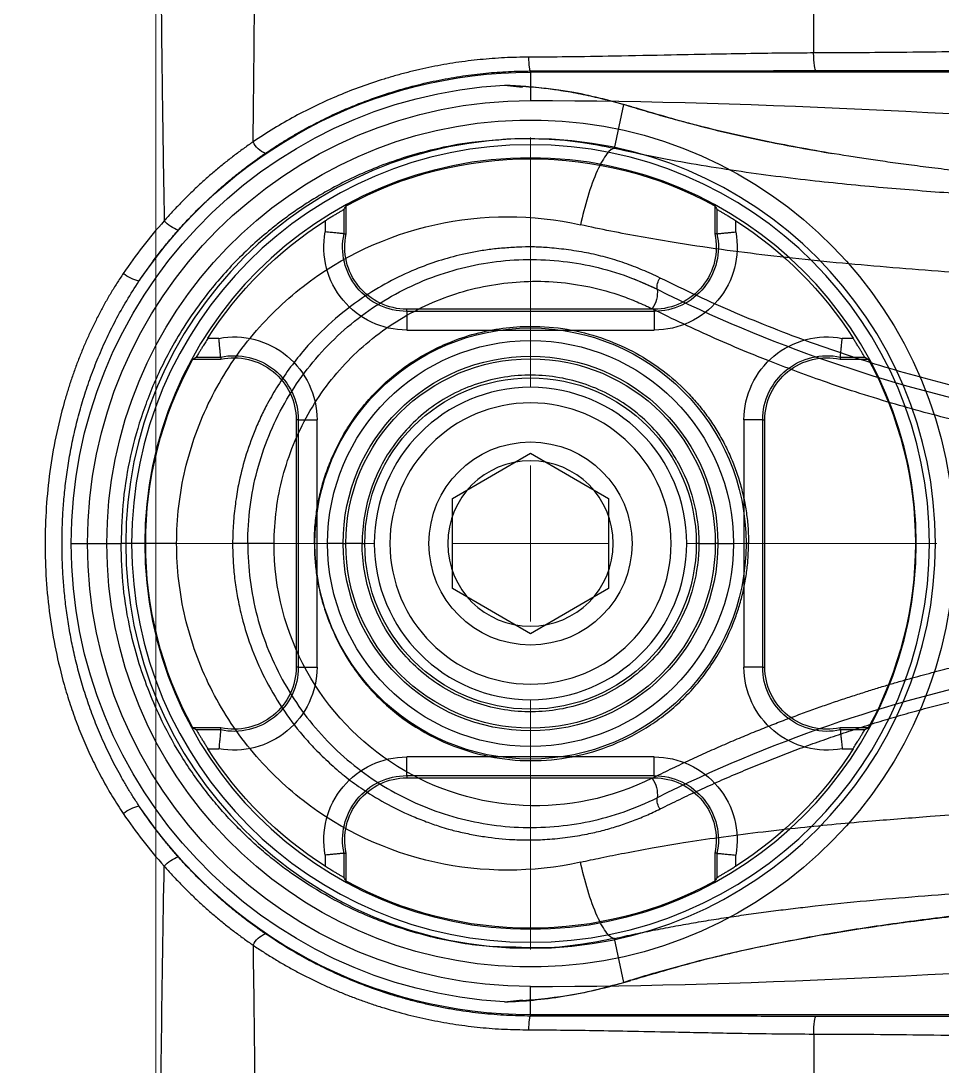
# Model space of a CAD drawing. Header units: millimetres. Extents: x 174875 to 182855, y -330615 to -324972.
# Drawn here: x 179382.53 to 179412.01, y -326669.73 to -326636.28 of the extents above; entities that cross this region are included whole.
import ezdxf

# ---------------------------------------------------------------- set-up
doc = ezdxf.new("R2010")
doc.units = ezdxf.units.MM
doc.header["$LTSCALE"] = 20
doc.linetypes.add('CENTER', pattern=[2, 1.25, -0.25, 0.25, -0.25])
doc.linetypes.add('SLD-实线', pattern=[0])
doc.layers.get('0').update_dxf_attribs({"lineweight": 15})
for name, color, linetype, lineweight in [('Dim', 4, 'Continuous', 9), ('中心线', 1, 'CENTER', 9), ('粗实线', 7, 'SLD-实线', 25)]:
    doc.layers.add(name, color=color, linetype=linetype, lineweight=lineweight)

# ---------------------------------------------------------------- blocks, each defined once
blk = doc.blocks.new('20240306.112617')
at = {"layer": '粗实线'}
for p, q in [((13.872, 29.353), (14.445, 29.288)), ((17.687, 28.728), (17.388, 27.321)), ((17.796, 28.686), (17.896, 28.647)), ((0, 14.677), (1.594, 14.677)), ((7.781, 14.677), (7.8, 14.677)), ((8.704, 14.677), (8.204, 14.677)), ((8.704, 14.677), (8.787, 14.677)), ((9.312, 14.677), (8.787, 14.677)), ((9.312, 14.677), (9.396, 14.677)), ((20.088, 14.677), (20.004, 14.677)), ((20.088, 14.677), (20.613, 14.677)), ((20.696, 14.677), (20.613, 14.677)), ((20.696, 14.677), (21.196, 14.677)), ((21.678, 14.677), (21.6, 14.677)), ((18.744, 6.532), (18.02, 6.211)), ((17.388, 2.033), (17.687, 0.625)), ((13.872, 0), (14.445, 0.066))]:
    blk.add_line(p, q, dxfattribs=at)
blk.add_circle((14.7, 14.677), 2.65, dxfattribs=at)
for centre, radius, start, end in [((14.7, 14.677), 14.7, 93.229, 180), ((19.269, 22.874), 0.518, 144.5133, 186.3355), ((14.855, 14.711), 8.361, 63.4475, 180.2338), ((17.864, 22.711), 0.896, 324.4388, 6.7509), ((14.7, 14.677), 6.9, 0, 180), ((14.7, 14.677), 6.496, 0, 180), ((14.7, 14.677), 5.996, 0, 180), ((14.7, 14.677), 5.913, 0, 180), ((14.7, 14.677), 5.304, 0, 180), ((14.7, 14.677), 3.25, 0, 180), ((14.7, 14.677), 5.388, 0, 29.6084), ((14.7, 14.677), 14.7, 180, 266.771), ((14.7, 14.677), 6.9, 180, 0), ((14.7, 14.677), 6.496, 180, 0), ((14.7, 14.677), 5.996, 180, 0), ((14.7, 14.677), 5.913, 180, 0), ((14.7, 14.677), 5.304, 180, 0), ((14.7, 14.677), 3.25, 180, 0), ((14.7, 14.677), 5.388, 330.3916, 0), ((17.863, 6.642), 0.897, 353.2519, 35.5611), ((19.269, 6.48), 0.518, 173.6589, 215.4868)]:
    blk.add_arc(centre, radius, start, end, dxfattribs=at)
for points, knots in [([(13.872, 29.353), (14.486, 29.331), (15.109, 29.272), (16.38, 29.069), (17.027, 28.924), (17.687, 28.728)], [0, 0, 0, 0, 0.5, 0.5, 1, 1, 1, 1]), ([(17.905, 28.673), (17.29, 28.844), (16.111, 29.171), (14.986, 29.269), (14.448, 29.316)], [0, 0, 0, 0, 0.5216441, 1, 1, 1, 1]), ([(33.917, 26.043), (33.728, 26.06), (33.353, 26.093), (32.652, 26.157), (31.548, 26.261), (30.174, 26.4), (28.769, 26.554), (27.295, 26.73), (25.774, 26.934), (23.662, 27.266), (21.649, 27.66), (19.907, 28.084), (18.875, 28.368), (18.216, 28.562), (17.869, 28.671), (17.687, 28.728)], [0, 0, 0, 0, 0.026565, 0.052676, 0.099435, 0.185141, 0.256989, 0.317031, 0.423868, 0.519001, 0.709407, 0.838839, 0.913245, 0.9546, 1, 1, 1, 1]), ([(33.989, 26.02), (33.172, 26.093), (31.472, 26.245), (29.073, 26.499), (26.796, 26.776), (24.495, 27.116), (22.211, 27.541), (19.97, 28.058), (18.617, 28.461), (17.953, 28.659)], [0, 0, 0, 0, 0.117953, 0.245342, 0.37259, 0.499578, 0.668606, 0.837392, 1, 1, 1, 1]), ([(14.23, 27.603), (13.951, 27.6), (13.068, 27.589), (11.596, 27.324), (9.931, 26.818), (8.488, 26.153), (7.336, 25.457), (6.512, 24.845), (5.916, 24.338), (5.466, 23.916), (5.044, 23.481), (4.649, 23.035), (4.106, 22.362), (3.474, 21.441), (2.88, 20.342), (2.448, 19.333), (2.133, 18.417), (1.852, 17.336), (1.638, 16.088), (1.609, 15.145), (1.594, 14.677)], [0, 0, 0, 0, 0.042154, 0.133147, 0.224968, 0.304695, 0.372277, 0.427673, 0.459092, 0.489951, 0.520252, 0.549993, 0.579176, 0.649662, 0.716674, 0.765019, 0.812903, 0.860337, 0.930645, 1, 1, 1, 1]), ([(17.388, 27.321), (17.025, 27.391), (16.225, 27.546), (15.165, 27.647), (14.475, 27.615), (14.23, 27.603)], [0, 0, 0, 0, 0.347556, 0.768671, 1, 1, 1, 1]), ([(17.388, 27.321), (17.321, 27.32), (17.237, 27.266), (17.047, 27.027), (16.94, 26.841), (16.728, 26.364), (16.623, 26.076), (16.44, 25.476), (16.362, 25.166), (16.301, 24.879)], [0, 0, 0, 0, 0.25, 0.25, 0.5, 0.5, 0.75, 0.75, 1, 1, 1, 1]), ([(17.388, 27.321), (17.607, 27.272), (18.043, 27.176), (18.697, 27.043), (19.349, 26.92), (19.997, 26.806), (20.641, 26.7), (21.282, 26.602), (21.919, 26.512), (22.552, 26.428), (23.181, 26.351), (24.147, 26.24), (25.454, 26.108), (27.127, 25.966), (28.793, 25.844), (31.011, 25.694), (33.806, 25.529), (38.322, 25.306), (42.877, 25.139), (47.416, 25.01), (51.963, 24.896), (57.589, 24.786), (64.406, 24.685), (73.48, 24.571), (82.574, 24.457), (90.393, 24.371), (94.884, 24.326), (99.318, 24.285), (104.976, 24.239), (110.592, 24.181), (115.144, 24.114), (118.517, 24.05), (121.868, 23.972), (124.093, 23.904), (125.202, 23.87)], [0, 0, 0, 0, 0.006329, 0.012604, 0.018825, 0.024994, 0.03111, 0.037176, 0.043191, 0.049155, 0.055069, 0.060933, 0.076358, 0.091749, 0.107687, 0.122798, 0.153361, 0.184996, 0.24726, 0.278436, 0.30964, 0.372109, 0.432969, 0.497306, 0.622711, 0.685462, 0.715487, 0.748242, 0.809548, 0.874, 0.905777, 0.937369, 0.968776, 1, 1, 1, 1]), ([(16.301, 24.879), (14.766, 25.219), (13.164, 25.218), (10.112, 24.542), (8.663, 23.866), (6.804, 22.425), (6.237, 21.875), (5.237, 20.657), (4.805, 19.99), (4.102, 18.57), (3.831, 17.818), (3.467, 16.27), (3.375, 15.473), (3.375, 14.677)], [0, 0, 0, 0, 0.25, 0.25, 0.5, 0.5, 0.625, 0.625, 0.75, 0.75, 0.875, 0.875, 1, 1, 1, 1]), ([(16.301, 24.879), (16.516, 24.832), (16.985, 24.729), (17.75, 24.576), (18.634, 24.412), (19.639, 24.244), (20.764, 24.076), (22.011, 23.914), (23.645, 23.731), (25.485, 23.563), (27.706, 23.393), (29.683, 23.252), (31.969, 23.09), (34.587, 22.911), (38.096, 22.681), (41.294, 22.495), (44.136, 22.353), (46.583, 22.247), (49.638, 22.154), (53.298, 22.074), (57.275, 22.002), (62.627, 21.917), (70.395, 21.817), (80.031, 21.697), (89.911, 21.583), (98.462, 21.503), (105.942, 21.443), (112.366, 21.375), (117.739, 21.286), (122.068, 21.188), (124.605, 21.11), (125.7, 21.076)], [0, 0, 0, 0, 0.006113, 0.013319, 0.021617, 0.031004, 0.041477, 0.053034, 0.06567, 0.086761, 0.103794, 0.126693, 0.140952, 0.166286, 0.198118, 0.236418, 0.253027, 0.275115, 0.302671, 0.335682, 0.374131, 0.410368, 0.480786, 0.58522, 0.673506, 0.752043, 0.820865, 0.880047, 0.929627, 0.969609, 1, 1, 1, 1]), ([(5.165, 14.677), (5.166, 14.77), (5.168, 14.958), (5.181, 15.238), (5.201, 15.517), (5.23, 15.795), (5.267, 16.071), (5.312, 16.347), (5.365, 16.622), (5.486, 17.163), (5.727, 17.962), (6.17, 18.981), (6.728, 19.944), (7.291, 20.697), (7.816, 21.275), (8.259, 21.702), (8.739, 22.126), (9.33, 22.552), (10.042, 22.998), (10.751, 23.344), (11.345, 23.578), (11.742, 23.719), (12.048, 23.813), (12.366, 23.895), (12.749, 23.98), (13.367, 24.092), (14.004, 24.154), (14.675, 24.175), (15.258, 24.15), (15.878, 24.091), (16.467, 23.992), (16.995, 23.87), (17.473, 23.733), (17.94, 23.572), (18.4, 23.388), (18.698, 23.246), (18.847, 23.175)], [0, 0, 0, 0, 0.014335, 0.028624, 0.042882, 0.057121, 0.071355, 0.085597, 0.09986, 0.114158, 0.170638, 0.227497, 0.284725, 0.342309, 0.372861, 0.406185, 0.438175, 0.472825, 0.520118, 0.569763, 0.596744, 0.620575, 0.63597, 0.647197, 0.672312, 0.697825, 0.746004, 0.773029, 0.803375, 0.837778, 0.870895, 0.896929, 0.922788, 0.948541, 0.974256, 1, 1, 1, 1]), ([(5.65, 14.677), (5.65, 15.459), (5.751, 16.241), (6.148, 17.751), (6.443, 18.479), (7.205, 19.83), (7.671, 20.454), (8.741, 21.56), (9.344, 22.043), (10.648, 22.839), (11.348, 23.154), (12.804, 23.597), (13.559, 23.727), (15.079, 23.793), (15.844, 23.73), (17.338, 23.413), (18.067, 23.159), (18.754, 22.816)], [0, 0, 0, 0, 0.125, 0.125, 0.25, 0.25, 0.375, 0.375, 0.5, 0.5, 0.625, 0.625, 0.75, 0.75, 0.875, 0.875, 1, 1, 1, 1]), ([(18.847, 23.175), (19.057, 23.071), (19.476, 22.865), (20.11, 22.568), (20.747, 22.281), (21.388, 22.004), (22.032, 21.736), (22.68, 21.479), (23.331, 21.232), (23.986, 20.995), (24.644, 20.768), (25.306, 20.551), (25.971, 20.345), (26.64, 20.148), (27.312, 19.961), (27.988, 19.785), (28.668, 19.618), (29.35, 19.462), (30.243, 19.272), (31.348, 19.061), (32.665, 18.85), (33.986, 18.677), (35.309, 18.543), (36.635, 18.448), (37.964, 18.391), (39.295, 18.374), (40.629, 18.392), (41.518, 18.438), (41.963, 18.46)], [0, 0, 0, 0, 0.029665, 0.059267, 0.08881, 0.118303, 0.147749, 0.177157, 0.206533, 0.235882, 0.265212, 0.294528, 0.323838, 0.353147, 0.382463, 0.411792, 0.441141, 0.470516, 0.499924, 0.555942, 0.611732, 0.667342, 0.722821, 0.77822, 0.833588, 0.888975, 0.944429, 1, 1, 1, 1]), ([(42.002, 18.062), (39.988, 17.943), (37.969, 17.957), (33.958, 18.247), (31.966, 18.524), (26.089, 19.734), (22.3, 21.049), (18.754, 22.816)], [0, 0, 0, 0, 0.25, 0.25, 0.5, 0.5, 1, 1, 1, 1]), ([(18.593, 22.19), (18.786, 22.094), (19.167, 21.905), (19.737, 21.635), (20.295, 21.379), (20.843, 21.136), (21.379, 20.907), (21.904, 20.69), (22.416, 20.486), (22.916, 20.293), (23.404, 20.111), (23.878, 19.94), (24.34, 19.779), (24.788, 19.628), (25.223, 19.487), (25.644, 19.354), (26.051, 19.23), (26.444, 19.114), (26.822, 19.006), (27.187, 18.906), (27.536, 18.812), (27.871, 18.725), (28.192, 18.644), (28.497, 18.57), (28.787, 18.501), (29.062, 18.438), (29.322, 18.379), (29.567, 18.326), (29.796, 18.277), (30.01, 18.233), (30.812, 18.07), (31.865, 17.883), (33.308, 17.673), (34.41, 17.538), (35.4, 17.445), (36.127, 17.392), (36.828, 17.362), (37.816, 17.336), (39.074, 17.336), (40.555, 17.337), (41.542, 17.356), (42.069, 17.367)], [0, 0, 0, 0, 0.026905, 0.053149, 0.078729, 0.103647, 0.127901, 0.151491, 0.174417, 0.196678, 0.218276, 0.23921, 0.259481, 0.279089, 0.298033, 0.316315, 0.333934, 0.350891, 0.367184, 0.382815, 0.397783, 0.412089, 0.425732, 0.438713, 0.451031, 0.462687, 0.473681, 0.484012, 0.493682, 0.502689, 0.511035, 0.59499, 0.634771, 0.691019, 0.731852, 0.757269, 0.78076, 0.818131, 0.878855, 0.935323, 1, 1, 1, 1]), ([(7.781, 14.677), (7.781, 14.761), (7.783, 14.928), (7.797, 15.178), (7.82, 15.427), (7.852, 15.675), (7.893, 15.922), (7.943, 16.167), (8.002, 16.411), (8.071, 16.654), (8.148, 16.895), (8.235, 17.135), (8.469, 17.719), (8.943, 18.605), (9.815, 19.653), (10.87, 20.509), (12.071, 21.137), (13.365, 21.536), (14.706, 21.671), (16.048, 21.546), (17.349, 21.156), (18.562, 20.529), (19.63, 19.667), (20.514, 18.611), (21.026, 17.659), (21.302, 16.939), (21.439, 16.497), (21.546, 16.049), (21.622, 15.596), (21.67, 15.138), (21.675, 14.831), (21.678, 14.677)], [0, 0, 0, 0, 0.011371, 0.0227, 0.034003, 0.045298, 0.0566, 0.067926, 0.079292, 0.090715, 0.10221, 0.113794, 0.125481, 0.18799, 0.250134, 0.311985, 0.37492, 0.437749, 0.499876, 0.562036, 0.624549, 0.687507, 0.749675, 0.812076, 0.874719, 0.895896, 0.916827, 0.937605, 0.958328, 0.979094, 1, 1, 1, 1]), ([(19.384, 17.339), (19.093, 17.851), (18.717, 18.315), (17.836, 19.097), (17.331, 19.416), (16.244, 19.872), (15.663, 20.011), (14.488, 20.093), (13.893, 20.036), (12.754, 19.735), (12.209, 19.49), (11.227, 18.838), (10.791, 18.431), (10.071, 17.497), (9.789, 16.971), (9.409, 15.855), (9.312, 15.266), (9.312, 14.677)], [0, 0, 0, 0, 0.125, 0.125, 0.25, 0.25, 0.375, 0.375, 0.5, 0.5, 0.625, 0.625, 0.75, 0.75, 0.875, 0.875, 1, 1, 1, 1]), ([(3.375, 14.677), (3.157, 14.677), (2.935, 14.677), (2.516, 14.677), (2.319, 14.677), (1.985, 14.677), (1.849, 14.677), (1.66, 14.677), (1.607, 14.677), (1.594, 14.677)], [0, 0, 0, 0, 0.25, 0.25, 0.5, 0.5, 0.75, 0.75, 1, 1, 1, 1]), ([(13.69, 1.76), (13.4, 1.782), (12.701, 1.835), (11.414, 2.082), (9.932, 2.536), (8.725, 3.091), (7.947, 3.531), (7.498, 3.809), (7.092, 4.084), (6.728, 4.351), (6.096, 4.846), (5.248, 5.621), (4.377, 6.627), (3.727, 7.538), (3.247, 8.326), (2.746, 9.295), (2.268, 10.468), (1.879, 11.858), (1.638, 13.265), (1.609, 14.208), (1.594, 14.677)], [0, 0, 0, 0, 0.045132, 0.108853, 0.203259, 0.28523, 0.314536, 0.341839, 0.367136, 0.390426, 0.411706, 0.491347, 0.567403, 0.616132, 0.663273, 0.708828, 0.783158, 0.85644, 0.928708, 1, 1, 1, 1]), ([(3.375, 14.677), (3.375, 13.88), (3.467, 13.083), (3.831, 11.535), (4.102, 10.783), (4.805, 9.364), (5.237, 8.697), (6.237, 7.479), (6.804, 6.928), (8.663, 5.488), (10.112, 4.812), (13.164, 4.135), (14.766, 4.134), (16.301, 4.475)], [0, 0, 0, 0, 0.125, 0.125, 0.25, 0.25, 0.375, 0.375, 0.5, 0.5, 0.75, 0.75, 1, 1, 1, 1]), ([(18.847, 6.179), (18.754, 6.134), (18.569, 6.044), (18.286, 5.92), (17.998, 5.805), (17.604, 5.661), (17.104, 5.507), (16.48, 5.361), (15.856, 5.267), (15.28, 5.205), (14.769, 5.178), (14.3, 5.19), (13.836, 5.218), (13.377, 5.265), (12.938, 5.335), (12.14, 5.499), (10.888, 5.898), (9.488, 6.653), (8.327, 7.557), (7.406, 8.492), (6.742, 9.391), (6.31, 10.136), (6.066, 10.619), (5.815, 11.196), (5.557, 11.92), (5.361, 12.705), (5.246, 13.408), (5.182, 14.035), (5.171, 14.461), (5.165, 14.677)], [0, 0, 0, 0, 0.016045, 0.032122, 0.048246, 0.064435, 0.097695, 0.130029, 0.164725, 0.196755, 0.221097, 0.245037, 0.270562, 0.294344, 0.317747, 0.340521, 0.422791, 0.523779, 0.588658, 0.652607, 0.727726, 0.761193, 0.785665, 0.811139, 0.857896, 0.903669, 0.934914, 0.96698, 1, 1, 1, 1]), ([(5.65, 14.677), (5.617, 14.677), (5.547, 14.677), (5.361, 14.677), (5.252, 14.677), (5.165, 14.677)], [0, 0, 0, 0, 0.5, 0.5, 1, 1, 1, 1]), ([(5.65, 14.677), (5.65, 13.891), (5.752, 13.105), (6.152, 11.591), (6.449, 10.862), (7.215, 9.51), (7.682, 8.887), (8.753, 7.783), (9.356, 7.302), (10.658, 6.509), (11.357, 6.196), (12.81, 5.755), (13.563, 5.626), (15.081, 5.561), (15.845, 5.624), (17.337, 5.94), (18.067, 6.194), (18.754, 6.537)], [0, 0, 0, 0, 0.125, 0.125, 0.25, 0.25, 0.375, 0.375, 0.5, 0.5, 0.625, 0.625, 0.75, 0.75, 0.875, 0.875, 1, 1, 1, 1]), ([(6.495, 14.677), (6.419, 14.677), (6.335, 14.677), (6.161, 14.677), (6.072, 14.677), (5.91, 14.677), (5.838, 14.677), (5.722, 14.677), (5.678, 14.677), (5.65, 14.677)], [0, 0, 0, 0, 0.25, 0.25, 0.5, 0.5, 0.75, 0.75, 1, 1, 1, 1]), ([(6.495, 14.677), (6.495, 13.953), (6.589, 13.23), (6.957, 11.835), (7.23, 11.163), (7.935, 9.915), (8.366, 9.34), (9.354, 8.319), (9.911, 7.874), (11.114, 7.139), (11.761, 6.849), (13.104, 6.44), (13.8, 6.321), (15.203, 6.26), (15.909, 6.318), (16.942, 6.538), (17.283, 6.634), (17.783, 6.809), (18.03, 6.904), (18.314, 7.03), (18.454, 7.096), (18.523, 7.129), (18.558, 7.147), (18.575, 7.155), (18.584, 7.159), (18.588, 7.162), (18.591, 7.163), (18.592, 7.163), (18.592, 7.164), (18.592, 7.164), (18.593, 7.164), (18.593, 7.164), (18.591, 7.163), (18.593, 7.164)], [0, 0, 0, 0, 0.125, 0.125, 0.25, 0.25, 0.375, 0.375, 0.5, 0.5, 0.625, 0.625, 0.75, 0.75, 0.875, 0.875, 0.9375, 0.9375, 0.96875, 0.984375, 0.992188, 0.996094, 0.998047, 0.999023, 0.999512, 0.999756, 0.999878, 0.999939, 0.999969, 0.999985, 0.999992, 0.999992, 1, 1, 1, 1]), ([(7.781, 14.677), (7.782, 14.587), (7.784, 14.407), (7.8, 14.136), (7.826, 13.864), (7.864, 13.59), (7.913, 13.316), (7.973, 13.043), (8.045, 12.769), (8.129, 12.497), (8.225, 12.226), (8.332, 11.957), (8.452, 11.691), (8.584, 11.428), (8.728, 11.168), (8.884, 10.914), (9.053, 10.664), (9.233, 10.42), (9.426, 10.182), (9.63, 9.952), (10.063, 9.504), (10.843, 8.861), (11.904, 8.289), (12.928, 7.943), (13.81, 7.767), (14.797, 7.7), (15.863, 7.786), (16.962, 8.063), (17.961, 8.492), (18.844, 9.044), (19.492, 9.596), (19.954, 10.084), (20.277, 10.48), (20.568, 10.896), (20.828, 11.331), (21.054, 11.782), (21.246, 12.246), (21.404, 12.721), (21.527, 13.204), (21.614, 13.693), (21.668, 14.184), (21.675, 14.513), (21.678, 14.677)], [0, 0, 0, 0, 0.012148, 0.024401, 0.03676, 0.049227, 0.061803, 0.07449, 0.08729, 0.100204, 0.113234, 0.126381, 0.139646, 0.153031, 0.166537, 0.180166, 0.193919, 0.207797, 0.221802, 0.235934, 0.250195, 0.307737, 0.37491, 0.416511, 0.458174, 0.4999, 0.554408, 0.60663, 0.656575, 0.704253, 0.749679, 0.773044, 0.796275, 0.819378, 0.842355, 0.86521, 0.887946, 0.910569, 0.933082, 0.955489, 0.977793, 1, 1, 1, 1]), ([(19.384, 12.015), (19.093, 11.502), (18.717, 11.038), (17.836, 10.256), (17.331, 9.938), (16.244, 9.481), (15.663, 9.343), (14.488, 9.261), (13.893, 9.317), (12.754, 9.618), (12.209, 9.863), (11.227, 10.515), (10.791, 10.922), (10.071, 11.856), (9.789, 12.383), (9.409, 13.498), (9.312, 14.087), (9.312, 14.677)], [0, 0, 0, 0, 0.125, 0.125, 0.25, 0.25, 0.375, 0.375, 0.5, 0.5, 0.625, 0.625, 0.75, 0.75, 0.875, 0.875, 1, 1, 1, 1]), ([(42.069, 11.987), (41.852, 11.999), (41.42, 12.023), (40.775, 12.047), (40.136, 12.063), (39.502, 12.069), (38.875, 12.068), (38.253, 12.057), (37.637, 12.039), (37.028, 12.013), (36.425, 11.979), (35.829, 11.937), (35.239, 11.889), (34.655, 11.833), (34.079, 11.771), (32.683, 11.603), (30.769, 11.295), (28.709, 10.844), (27.301, 10.483), (26.214, 10.174), (25.138, 9.843), (24.107, 9.498), (23.176, 9.159), (22.359, 8.847), (21.507, 8.502), (20.601, 8.114), (19.589, 7.654), (18.925, 7.327), (18.593, 7.164)], [0, 0, 0, 0, 0.026638, 0.053042, 0.079213, 0.105149, 0.130851, 0.156317, 0.181549, 0.206546, 0.231308, 0.255837, 0.280131, 0.304192, 0.32802, 0.351615, 0.477524, 0.567225, 0.612498, 0.657729, 0.707495, 0.7523, 0.792957, 0.83086, 0.861267, 0.907518, 0.953764, 1, 1, 1, 1]), ([(18.754, 6.537), (22.3, 8.304), (26.089, 9.619), (31.966, 10.829), (33.958, 11.106), (37.969, 11.396), (39.988, 11.41), (42.002, 11.291)], [0, 0, 0, 0, 0.5, 0.5, 0.75, 0.75, 1, 1, 1, 1]), ([(41.963, 10.893), (41.741, 10.906), (41.296, 10.93), (40.628, 10.954), (39.961, 10.97), (39.295, 10.975), (38.629, 10.971), (37.964, 10.958), (37.3, 10.934), (36.636, 10.901), (35.973, 10.858), (35.31, 10.806), (34.649, 10.744), (33.988, 10.672), (33.327, 10.59), (32.667, 10.499), (32.008, 10.398), (31.35, 10.287), (30.693, 10.167), (29.822, 9.995), (28.743, 9.757), (27.461, 9.437), (26.193, 9.08), (24.937, 8.687), (23.693, 8.258), (22.461, 7.794), (21.243, 7.293), (20.035, 6.758), (19.244, 6.372), (18.847, 6.179)], [0, 0, 0, 0, 0.027802, 0.055568, 0.083306, 0.111021, 0.13872, 0.166407, 0.194091, 0.221776, 0.249469, 0.277176, 0.304904, 0.332658, 0.360445, 0.388271, 0.416143, 0.444066, 0.472046, 0.500089, 0.555605, 0.611024, 0.666393, 0.721755, 0.777155, 0.832636, 0.888243, 0.944017, 1, 1, 1, 1]), ([(125.7, 8.277), (125.001, 8.255), (123.588, 8.211), (121.443, 8.155), (119.25, 8.105), (117.01, 8.06), (114.722, 8.022), (112.386, 7.988), (110.002, 7.959), (107.57, 7.933), (105.09, 7.91), (102.562, 7.888), (99.984, 7.866), (97.358, 7.843), (94.681, 7.818), (91.954, 7.79), (88.583, 7.753), (83.709, 7.698), (76.98, 7.618), (69.365, 7.524), (62.775, 7.439), (57.651, 7.358), (53.736, 7.287), (50.1, 7.21), (46.788, 7.115), (43.805, 6.986), (40.537, 6.817), (36.901, 6.598), (32.814, 6.321), (29.563, 6.093), (27.128, 5.917), (25.494, 5.783), (23.884, 5.632), (22.328, 5.464), (20.775, 5.267), (19.426, 5.068), (18.245, 4.866), (17.268, 4.682), (16.623, 4.544), (16.301, 4.475)], [0, 0, 0, 0, 0.019393, 0.039217, 0.059471, 0.080157, 0.101272, 0.122819, 0.144795, 0.167201, 0.190039, 0.213312, 0.237024, 0.261178, 0.285773, 0.310809, 0.336285, 0.378511, 0.444721, 0.520603, 0.586302, 0.62382, 0.659536, 0.692333, 0.722199, 0.749129, 0.773113, 0.81074, 0.847845, 0.88438, 0.899623, 0.914647, 0.929331, 0.944019, 0.957733, 0.972468, 0.98169, 0.990868, 1, 1, 1, 1]), ([(125.202, 5.484), (124.48, 5.461), (123.032, 5.416), (120.851, 5.358), (118.658, 5.308), (116.45, 5.264), (114.23, 5.226), (111.996, 5.194), (107.778, 5.141), (101.884, 5.09), (94.733, 5.028), (88.466, 4.962), (82.652, 4.895), (76.975, 4.826), (70.811, 4.749), (64.406, 4.668), (58.409, 4.579), (53.228, 4.482), (48.681, 4.378), (44.796, 4.271), (41.672, 4.167), (39.406, 4.082), (36.781, 3.971), (33.806, 3.825), (30.85, 3.649), (28.305, 3.477), (26.088, 3.305), (24.159, 3.118), (22.546, 2.927), (21.276, 2.754), (19.991, 2.55), (18.69, 2.315), (17.824, 2.127), (17.388, 2.033)], [0, 0, 0, 0, 0.020329, 0.040773, 0.061333, 0.082009, 0.102801, 0.12371, 0.144734, 0.221172, 0.288964, 0.344939, 0.396233, 0.451006, 0.502695, 0.56703, 0.627891, 0.66779, 0.709395, 0.752739, 0.774455, 0.795211, 0.815008, 0.846641, 0.877205, 0.896768, 0.917372, 0.939069, 0.950843, 0.96282, 0.975002, 0.987393, 1, 1, 1, 1]), ([(17.388, 2.033), (17.321, 2.034), (17.237, 2.087), (17.047, 2.326), (16.94, 2.513), (16.728, 2.989), (16.623, 3.278), (16.44, 3.878), (16.362, 4.187), (16.301, 4.475)], [0, 0, 0, 0, 0.25, 0.25, 0.5, 0.5, 0.75, 0.75, 1, 1, 1, 1]), ([(33.917, 3.31), (33.714, 3.292), (33.312, 3.257), (32.723, 3.203), (32.152, 3.15), (31.6, 3.096), (31.067, 3.043), (30.553, 2.991), (30.056, 2.939), (29.578, 2.887), (29.118, 2.837), (28.675, 2.786), (28.251, 2.737), (27.843, 2.688), (27.453, 2.64), (27.079, 2.592), (26.722, 2.545), (26.381, 2.499), (26.054, 2.454), (25.743, 2.409), (25.445, 2.365), (25.162, 2.322), (24.553, 2.227), (23.675, 2.079), (22.509, 1.859), (21.377, 1.62), (20.457, 1.403), (19.764, 1.226), (19.215, 1.08), (18.625, 0.913), (18.098, 0.755), (17.787, 0.657), (17.687, 0.625)], [0, 0, 0, 0, 0.028466, 0.056359, 0.083675, 0.110414, 0.136575, 0.162159, 0.187163, 0.211587, 0.235427, 0.25868, 0.281342, 0.303409, 0.324878, 0.345747, 0.366013, 0.385677, 0.40474, 0.423205, 0.441073, 0.458345, 0.475023, 0.553705, 0.626616, 0.710724, 0.794595, 0.832454, 0.870373, 0.922111, 0.974843, 1, 1, 1, 1]), ([(17.388, 2.033), (17.026, 1.961), (16.225, 1.803), (15.071, 1.721), (14.197, 1.71), (13.774, 1.752), (13.69, 1.76)], [0, 0, 0, 0, 0.2969041, 0.6566472, 0.9315614, 1, 1, 1, 1]), ([(17.953, 0.695), (18.623, 0.893), (19.987, 1.298), (22.089, 1.792), (23.652, 2.067), (24.36, 2.192)], [0, 0, 0, 0, 0.345308, 0.703659, 1, 1, 1, 1]), ([(14.448, 0.037), (14.99, 0.084), (16.122, 0.183), (17.309, 0.515), (17.928, 0.687)], [0, 0, 0, 0, 0.478474, 1, 1, 1, 1]), ([(13.872, 0), (13.987, 0.005), (14.213, 0.014), (14.549, 0.038), (14.878, 0.068), (15.199, 0.104), (15.513, 0.146), (15.932, 0.211), (16.454, 0.309), (17.075, 0.451), (17.486, 0.568), (17.687, 0.625)], [0, 0, 0, 0, 0.0928158, 0.1831075, 0.2708796, 0.3561368, 0.438884, 0.5191262, 0.686426, 0.8467033, 1, 1, 1, 1])]:
    blk.add_open_spline(points, degree=3, knots=knots, dxfattribs=at)
blk = doc.blocks.new('SW_CENTERMARKSYMBOL_0')
at = {"color": 0, "linetype": 'SLD-实线', "lineweight": 0}
for p, q in [((0, 5), (0, 13)), ((0, 0), (0, 2.5)), ((-5, 0), (-13, 0)), ((0, 0), (-2.5, 0)), ((0, 0), (0, -2.5)), ((0, 0), (2.5, 0)), ((5, 0), (13, 0)), ((0, -5), (0, -13))]:
    blk.add_line(p, q, dxfattribs=at)
blk = doc.blocks.new('20250328.085552')
at = {"layer": '中心线'}
blk.add_line((25.387, 35.061), (25.387, 32.987), dxfattribs=at)
at = {"layer": '粗实线'}
for p, q in [((37.384, 49.245), (37.384, 49.287)), ((31.416, 44.856), (31.416, 44.075)), ((31.484, 44.972), (31.484, 44.068)), ((43.284, 44.068), (43.284, 44.972)), ((43.352, 44.075), (43.352, 44.856)), ((30.816, 44.134), (30.816, 44.487)), ((43.952, 44.487), (43.952, 44.134)), ((33.425, 41.592), (33.425, 41.66)), ((33.425, 41.66), (41.342, 41.66)), ((33.425, 41.592), (33.425, 40.992)), ((33.425, 41.592), (41.342, 41.592)), ((41.342, 41.592), (41.342, 41.66)), ((41.342, 41.592), (41.342, 40.992)), ((41.342, 40.992), (33.425, 40.992)), ((27.057, 40.728), (27.41, 40.728)), ((47.358, 40.728), (47.711, 40.728)), ((27.476, 40.06), (26.572, 40.06)), ((27.469, 40.128), (26.687, 40.128)), ((48.196, 40.06), (47.291, 40.06)), ((48.08, 40.128), (47.299, 40.128)), ((29.952, 38.118), (29.884, 38.118)), ((29.884, 30.202), (29.884, 38.118)), ((29.952, 38.118), (30.552, 38.118)), ((29.952, 30.202), (29.952, 38.118)), ((30.552, 38.118), (30.552, 30.202)), ((44.216, 30.202), (44.216, 38.118)), ((44.816, 38.118), (44.216, 38.118)), ((44.816, 38.118), (44.816, 30.202)), ((44.816, 38.118), (44.884, 38.118)), ((44.884, 38.118), (44.884, 30.202)), ((37.384, 37.047), (34.884, 35.603)), ((39.884, 35.603), (37.384, 37.047)), ((34.884, 35.603), (34.884, 32.717)), ((39.884, 32.717), (39.884, 35.603)), ((34.884, 32.717), (37.384, 31.273)), ((37.384, 31.273), (39.884, 32.717)), ((29.952, 30.202), (29.884, 30.202)), ((29.952, 30.202), (30.552, 30.202)), ((44.816, 30.202), (44.216, 30.202)), ((44.816, 30.202), (44.884, 30.202)), ((26.572, 28.26), (27.476, 28.26)), ((26.687, 28.192), (27.469, 28.192)), ((47.291, 28.26), (48.196, 28.26)), ((47.299, 28.192), (48.08, 28.192)), ((27.41, 27.592), (27.057, 27.592)), ((47.711, 27.592), (47.358, 27.592)), ((33.425, 26.728), (33.425, 27.328)), ((33.425, 27.328), (41.342, 27.328)), ((41.342, 26.728), (41.342, 27.328)), ((41.342, 26.728), (33.425, 26.728)), ((33.425, 26.728), (33.425, 26.66)), ((41.342, 26.66), (33.425, 26.66)), ((41.342, 26.728), (41.342, 26.66)), ((30.816, 23.833), (30.816, 24.186)), ((31.416, 24.245), (31.416, 23.464)), ((31.484, 24.252), (31.484, 23.348)), ((43.284, 23.348), (43.284, 24.252)), ((43.352, 23.464), (43.352, 24.245)), ((43.952, 24.186), (43.952, 23.833)), ((37.384, 19.075), (37.384, 19.033))]:
    blk.add_line(p, q, dxfattribs=at)
at = {"layer": '粗实线', "flags": 128}
for points in [[(31.416, 44.075), (31.454, 44.071), (31.484, 44.068)], [(43.352, 44.075), (43.314, 44.071), (43.284, 44.068)], [(27.469, 40.128), (27.473, 40.09), (27.476, 40.06)], [(47.299, 40.128), (47.295, 40.09), (47.291, 40.06)], [(27.469, 28.192), (27.473, 28.23), (27.476, 28.26)], [(47.299, 28.192), (47.295, 28.23), (47.291, 28.26)], [(31.416, 24.245), (31.454, 24.249), (31.484, 24.252)], [(43.352, 24.245), (43.314, 24.249), (43.284, 24.252)]]:
    blk.add_lwpolyline(points, dxfattribs=at)
at = {"layer": '粗实线'}
for radius in [12.957, 12.767, 12.345, 5, 4.5]:
    blk.add_circle((37.384, 34.16), radius, dxfattribs=at)
for centre, radius, start, end in [((37.384, 34.16), 15.085, 90, 146.1755), ((37.384, 34.16), 14.181, 90, 270), ((37.384, 34.16), 13.56, 2.9238, 357.0762), ((29.193, 47.358), 0.768, 206.2383, 247.2344), ((37.384, 34.16), 12.317, 61.3792, 118.6208), ((26.469, 45.225), 1.094, 222.3552, 250.8975), ((37.384, 34.16), 12.239, 122.4579, 147.5421), ((37.384, 34.16), 12.239, 32.4579, 57.5421), ((33.425, 43.647), 2.655, 169.4231, 270), ((33.425, 43.647), 2.055, 167.9729, 270), ((33.425, 43.647), 1.987, 167.7672, 270), ((41.342, 43.647), 2.655, 270, 10.5769), ((41.342, 43.647), 2.055, 270, 12.0271), ((41.342, 43.647), 1.987, 270, 12.2328), ((25.133, 43.752), 1.227, 230.4493, 256.7791), ((27.897, 38.118), 2.655, 0, 100.5769), ((46.87, 38.118), 2.655, 79.4231, 180), ((27.897, 38.118), 2.055, 0, 102.0271), ((46.87, 38.118), 2.055, 77.9729, 180), ((37.384, 34.16), 12.317, 151.3792, 208.6208), ((27.897, 38.118), 1.987, 0, 102.2328), ((46.87, 38.118), 1.987, 77.7672, 180), ((37.384, 34.16), 12.317, 331.3792, 28.6208), ((27.897, 30.202), 2.655, 259.4231, 0), ((27.897, 30.202), 2.055, 257.9729, 0), ((27.897, 30.202), 1.987, 257.7672, 0), ((46.87, 30.202), 2.655, 180, 280.5769), ((46.87, 30.202), 2.055, 180, 282.0271), ((46.87, 30.202), 1.987, 180, 282.2328), ((37.384, 34.16), 12.239, 212.4579, 237.5421), ((37.384, 34.16), 12.239, 302.4579, 327.5421), ((33.425, 24.673), 2.655, 90, 190.5769), ((41.342, 24.673), 2.655, 349.4231, 90), ((33.425, 24.673), 2.055, 90, 192.0271), ((33.425, 24.673), 1.987, 90, 192.2328), ((41.342, 24.673), 2.055, 347.9729, 90), ((41.342, 24.673), 1.987, 347.7672, 90), ((25.133, 24.568), 1.227, 103.2209, 129.5507), ((37.384, 34.16), 15.085, 213.8245, 270), ((26.469, 23.095), 1.094, 109.1025, 137.6448), ((37.384, 34.16), 12.317, 241.3792, 298.6208), ((29.193, 20.963), 0.768, 112.7656, 153.7617)]:
    blk.add_arc(centre, radius, start, end, dxfattribs=at)
for points, knots in [([(25.909, 65.559), (25.732, 63.963), (25.677, 62.309), (25.588, 58.918), (25.553, 57.181), (25.535, 51.841), (25.598, 48.198), (25.66, 44.488)], [0, 0, 0, 0, 0.25, 0.25, 0.5, 0.5, 1, 1, 1, 1]), ([(28.504, 47.018), (28.527, 48.673), (28.548, 50.312), (28.569, 53.532), (28.569, 55.111), (28.545, 57.423), (28.534, 58.188), (28.513, 59.341), (28.505, 59.725), (28.488, 60.487), (28.479, 60.866), (28.427, 62.713), (28.367, 64.066), (28.238, 65.397)], [0, 0, 0, 0, 0.25, 0.25, 0.5, 0.5, 0.625, 0.625, 0.6875, 0.6875, 0.75, 0.75, 1, 1, 1, 1]), ([(46.447, 49.863), (46.447, 51.108), (46.447, 52.34), (46.448, 54.774), (46.448, 55.976), (46.448, 59.537), (46.449, 61.856), (46.449, 64.152)], [0, 0, 0, 0, 0.25, 0.25, 0.5, 0.5, 1, 1, 1, 1]), ([(46.447, 49.863), (46.952, 49.864), (48.01, 49.868), (49.668, 49.883), (51.468, 49.907), (53.411, 49.938), (56.375, 49.995), (60.069, 50.081), (63.639, 50.195), (66.514, 50.311), (68.857, 50.406), (71.281, 50.505), (73.614, 50.593), (75.881, 50.668), (78.217, 50.728), (80.382, 50.768), (81.767, 50.775), (82.431, 50.779)], [0, 0, 0, 0, 0.042079, 0.088113, 0.138101, 0.192045, 0.249946, 0.385057, 0.49995, 0.547606, 0.624933, 0.695426, 0.749853, 0.819604, 0.884542, 0.944673, 1, 1, 1, 1]), ([(37.331, 49.728), (37.625, 49.729), (38.27, 49.732), (39.324, 49.746), (40.549, 49.767), (42.054, 49.799), (43.658, 49.831), (45.177, 49.856), (46.065, 49.861), (46.447, 49.863)], [0, 0, 0, 0, 0.096735, 0.212308, 0.34672, 0.499973, 0.707835, 0.874507, 1, 1, 1, 1]), ([(46.447, 49.863), (46.451, 49.715), (46.46, 49.564), (46.484, 49.355), (46.499, 49.303), (46.512, 49.299)], [0, 0, 0, 0, 0.5, 0.5, 1, 1, 1, 1]), ([(28.504, 47.018), (28.614, 47.091), (28.832, 47.237), (29.165, 47.444), (29.502, 47.643), (29.842, 47.833), (30.186, 48.014), (30.534, 48.186), (30.885, 48.349), (31.24, 48.502), (31.599, 48.647), (31.961, 48.784), (32.327, 48.911), (32.825, 49.071), (33.456, 49.249), (34.223, 49.424), (34.995, 49.56), (35.77, 49.656), (36.549, 49.716), (37.07, 49.724), (37.331, 49.728)], [0, 0, 0, 0, 0.042369, 0.084527, 0.126498, 0.16831, 0.209988, 0.251557, 0.293044, 0.334474, 0.375874, 0.417269, 0.458683, 0.500144, 0.584698, 0.668462, 0.751656, 0.834499, 0.917209, 1, 1, 1, 1]), ([(37.331, 49.728), (37.334, 49.612), (37.341, 49.495), (37.361, 49.331), (37.373, 49.29), (37.384, 49.287)], [0, 0, 0, 0, 0.5, 0.5, 1, 1, 1, 1]), ([(37.384, 49.287), (37.257, 49.286), (37, 49.283), (36.613, 49.267), (36.22, 49.242), (35.822, 49.205), (35.419, 49.157), (35.012, 49.097), (34.6, 49.024), (34.185, 48.939), (33.766, 48.841), (33.344, 48.73), (32.896, 48.597), (32.411, 48.436), (31.882, 48.239), (31.325, 48.007), (30.743, 47.736), (30.139, 47.421), (29.516, 47.062), (29.106, 46.789), (28.896, 46.65)], [0, 0, 0, 0, 0.041908, 0.084516, 0.127826, 0.171842, 0.216564, 0.261996, 0.308138, 0.354993, 0.402562, 0.450846, 0.499848, 0.558192, 0.620905, 0.687987, 0.759439, 0.835259, 0.915446, 1, 1, 1, 1]), ([(46.512, 49.299), (46.235, 49.299), (45.611, 49.298), (44.573, 49.296), (43.329, 49.295), (41.819, 49.293), (40.216, 49.291), (38.694, 49.289), (37.786, 49.287), (37.384, 49.287)], [0, 0, 0, 0, 0.091311, 0.205077, 0.341303, 0.499989, 0.701187, 0.867855, 1, 1, 1, 1]), ([(37.384, 49.245), (37.384, 49.241), (37.384, 49.151), (37.384, 48.799), (37.384, 48.552), (37.384, 48.341)], [0, 0, 0, 0, 0.5, 0.5, 1, 1, 1, 1]), ([(82.609, 49.339), (82.234, 49.338), (81.466, 49.337), (80.286, 49.335), (79.052, 49.334), (77.763, 49.332), (76.42, 49.331), (75.022, 49.329), (73.069, 49.327), (70.577, 49.325), (67.565, 49.322), (65.205, 49.321), (63.439, 49.319), (62.208, 49.318), (60.794, 49.317), (59.199, 49.315), (57.422, 49.313), (55.302, 49.311), (52.981, 49.308), (50.604, 49.305), (48.475, 49.302), (47.139, 49.3), (46.512, 49.299)], [0, 0, 0, 0, 0.031229, 0.063952, 0.098171, 0.133888, 0.171103, 0.209817, 0.250031, 0.33337, 0.416749, 0.500169, 0.529238, 0.563344, 0.602487, 0.646668, 0.695888, 0.750146, 0.822913, 0.88881, 0.947839, 1, 1, 1, 1]), ([(25.66, 44.488), (25.746, 44.583), (25.916, 44.774), (26.179, 45.052), (26.448, 45.323), (26.724, 45.587), (27.006, 45.844), (27.293, 46.093), (27.587, 46.336), (27.887, 46.571), (28.192, 46.799), (28.4, 46.945), (28.504, 47.018)], [0, 0, 0, 0, 0.100074, 0.2, 0.299831, 0.399619, 0.499413, 0.599258, 0.699199, 0.799277, 0.899532, 1, 1, 1, 1]), ([(28.896, 46.65), (28.797, 46.581), (28.597, 46.442), (28.304, 46.225), (28.014, 45.999), (27.728, 45.766), (27.446, 45.524), (27.168, 45.274), (26.896, 45.015), (26.628, 44.749), (26.366, 44.474), (26.196, 44.286), (26.111, 44.191)], [0, 0, 0, 0, 0.098076, 0.196566, 0.295475, 0.394809, 0.494572, 0.594769, 0.695406, 0.796487, 0.898017, 1, 1, 1, 1]), ([(30.816, 44.487), (30.84, 44.502), (30.887, 44.532), (30.958, 44.576), (31.04, 44.627), (31.129, 44.681), (31.221, 44.737), (31.301, 44.785), (31.363, 44.822), (31.406, 44.848), (31.412, 44.854), (31.416, 44.856)], [0, 0, 0, 0, 0.083988, 0.166996, 0.24992, 0.375921, 0.499647, 0.625879, 0.749559, 0.875544, 1, 1, 1, 1]), ([(43.352, 44.856), (43.353, 44.855), (43.355, 44.854), (43.366, 44.846), (43.384, 44.835), (43.415, 44.816), (43.467, 44.785), (43.546, 44.737), (43.638, 44.682), (43.739, 44.62), (43.845, 44.555), (43.916, 44.509), (43.952, 44.487)], [0, 0, 0, 0, 0.062282, 0.124133, 0.186437, 0.250062, 0.373365, 0.500134, 0.623369, 0.75009, 0.874133, 1, 1, 1, 1]), ([(26.111, 44.191), (26.025, 44.093), (25.858, 43.902), (25.623, 43.614), (25.406, 43.335), (25.206, 43.067), (25.022, 42.809), (24.908, 42.639), (24.852, 42.557)], [0, 0, 0, 0, 0.189036, 0.369121, 0.540259, 0.70245, 0.855696, 1, 1, 1, 1]), ([(31.416, 44.075), (31.414, 44.075), (31.412, 44.075), (31.397, 44.077), (31.374, 44.079), (31.339, 44.083), (31.294, 44.087), (31.234, 44.094), (31.152, 44.102), (31.042, 44.113), (30.923, 44.124), (30.846, 44.131), (30.816, 44.134)], [0, 0, 0, 0, 0.074605, 0.152673, 0.234215, 0.319242, 0.407768, 0.499806, 0.607628, 0.749584, 0.903141, 1, 1, 1, 1]), ([(43.352, 44.075), (43.353, 44.075), (43.356, 44.075), (43.371, 44.077), (43.396, 44.08), (43.431, 44.083), (43.476, 44.088), (43.536, 44.094), (43.625, 44.103), (43.764, 44.117), (43.884, 44.128), (43.952, 44.134)], [0, 0, 0, 0, 0.0778604, 0.157908, 0.2401553, 0.3246139, 0.4112943, 0.5002064, 0.615191, 0.7818762, 1, 1, 1, 1]), ([(24.351, 25.515), (24.283, 25.618), (24.145, 25.826), (23.95, 26.144), (23.762, 26.468), (23.583, 26.798), (23.413, 27.134), (23.251, 27.475), (23.098, 27.822), (22.953, 28.175), (22.816, 28.534), (22.688, 28.898), (22.569, 29.269), (22.282, 30.24), (21.946, 31.865), (21.799, 34.161), (21.946, 36.456), (22.299, 38.172), (22.647, 39.315), (22.867, 39.938), (23.113, 40.545), (23.384, 41.136), (23.68, 41.71), (24, 42.268), (24.234, 42.626), (24.351, 42.806)], [0, 0, 0, 0, 0.020523, 0.041058, 0.061622, 0.082227, 0.102891, 0.123626, 0.144448, 0.16537, 0.186408, 0.207575, 0.228884, 0.250349, 0.373978, 0.499991, 0.626127, 0.749643, 0.786237, 0.822437, 0.858311, 0.893931, 0.92937, 0.964701, 1, 1, 1, 1]), ([(24.852, 42.557), (24.787, 42.458), (24.657, 42.26), (24.473, 41.959), (24.298, 41.657), (24.132, 41.354), (23.975, 41.05), (23.827, 40.746), (23.688, 40.442), (23.557, 40.137), (23.434, 39.834), (23.32, 39.531), (23.214, 39.229), (23.115, 38.928), (23.023, 38.629), (22.939, 38.332), (22.861, 38.036), (22.791, 37.743), (22.727, 37.451), (22.669, 37.163), (22.617, 36.876), (22.572, 36.592), (22.532, 36.311), (22.497, 36.033), (22.467, 35.758), (22.443, 35.487), (22.424, 35.218), (22.409, 34.952), (22.398, 34.69), (22.392, 34.432), (22.389, 34.082), (22.396, 33.636), (22.422, 33.087), (22.469, 32.524), (22.537, 31.948), (22.629, 31.359), (22.747, 30.758), (22.893, 30.148), (23.068, 29.53), (23.275, 28.904), (23.515, 28.274), (23.791, 27.641), (24.104, 27.009), (24.455, 26.378), (24.719, 25.969), (24.852, 25.763)], [0, 0, 0, 0, 0.020103, 0.04, 0.059692, 0.079177, 0.098456, 0.117526, 0.13639, 0.155045, 0.173492, 0.191731, 0.209762, 0.227586, 0.245202, 0.26261, 0.279811, 0.296806, 0.313595, 0.330177, 0.346555, 0.362728, 0.378696, 0.394461, 0.410022, 0.425381, 0.440538, 0.455494, 0.470249, 0.484804, 0.499159, 0.529205, 0.560116, 0.591895, 0.624548, 0.658081, 0.692498, 0.727804, 0.764002, 0.801095, 0.839086, 0.877973, 0.917757, 0.958435, 1, 1, 1, 1]), ([(26.687, 40.128), (26.688, 40.129), (26.69, 40.131), (26.698, 40.142), (26.709, 40.16), (26.728, 40.191), (26.759, 40.243), (26.807, 40.322), (26.862, 40.415), (26.924, 40.515), (26.989, 40.621), (27.034, 40.692), (27.057, 40.728)], [0, 0, 0, 0, 0.062282, 0.124133, 0.186437, 0.250062, 0.373365, 0.500134, 0.623369, 0.75009, 0.874133, 1, 1, 1, 1]), ([(27.469, 40.128), (27.469, 40.13), (27.469, 40.132), (27.467, 40.148), (27.464, 40.172), (27.461, 40.207), (27.456, 40.252), (27.45, 40.312), (27.441, 40.401), (27.427, 40.541), (27.416, 40.66), (27.41, 40.728)], [0, 0, 0, 0, 0.07786, 0.157908, 0.240155, 0.324614, 0.411294, 0.500206, 0.615191, 0.781876, 1, 1, 1, 1]), ([(47.299, 40.128), (47.299, 40.129), (47.299, 40.132), (47.3, 40.147), (47.303, 40.17), (47.307, 40.205), (47.311, 40.25), (47.317, 40.31), (47.326, 40.392), (47.336, 40.502), (47.348, 40.621), (47.355, 40.698), (47.358, 40.728)], [0, 0, 0, 0, 0.074605, 0.152673, 0.234215, 0.319242, 0.407768, 0.499806, 0.607628, 0.749584, 0.903141, 1, 1, 1, 1]), ([(47.711, 40.728), (47.726, 40.704), (47.756, 40.656), (47.8, 40.586), (47.851, 40.504), (47.905, 40.415), (47.961, 40.323), (48.008, 40.243), (48.046, 40.181), (48.072, 40.138), (48.078, 40.132), (48.08, 40.128)], [0, 0, 0, 0, 0.083988, 0.166996, 0.24992, 0.375921, 0.499647, 0.625879, 0.749559, 0.875544, 1, 1, 1, 1]), ([(27.057, 27.592), (27.042, 27.616), (27.012, 27.664), (26.967, 27.735), (26.917, 27.816), (26.863, 27.905), (26.807, 27.997), (26.759, 28.077), (26.722, 28.139), (26.695, 28.182), (26.69, 28.189), (26.687, 28.192)], [0, 0, 0, 0, 0.083988, 0.166996, 0.24992, 0.375921, 0.499647, 0.625879, 0.749559, 0.875544, 1, 1, 1, 1]), ([(27.469, 28.192), (27.469, 28.191), (27.469, 28.188), (27.467, 28.174), (27.465, 28.15), (27.461, 28.115), (27.456, 28.07), (27.45, 28.01), (27.442, 27.928), (27.431, 27.818), (27.42, 27.699), (27.413, 27.622), (27.41, 27.592)], [0, 0, 0, 0, 0.074605, 0.152673, 0.234215, 0.319242, 0.407768, 0.499806, 0.607628, 0.749584, 0.903141, 1, 1, 1, 1]), ([(47.299, 28.192), (47.299, 28.19), (47.299, 28.188), (47.301, 28.172), (47.303, 28.148), (47.307, 28.113), (47.312, 28.068), (47.318, 28.008), (47.327, 27.919), (47.341, 27.779), (47.352, 27.66), (47.358, 27.592)], [0, 0, 0, 0, 0.07786, 0.157908, 0.240155, 0.324614, 0.411294, 0.500206, 0.615191, 0.781876, 1, 1, 1, 1]), ([(48.08, 28.192), (48.079, 28.191), (48.077, 28.189), (48.07, 28.178), (48.059, 28.16), (48.04, 28.129), (48.009, 28.077), (47.961, 27.998), (47.905, 27.905), (47.844, 27.805), (47.779, 27.699), (47.733, 27.628), (47.711, 27.592)], [0, 0, 0, 0, 0.062282, 0.124133, 0.186437, 0.250062, 0.373365, 0.500134, 0.623369, 0.75009, 0.874133, 1, 1, 1, 1]), ([(24.852, 25.763), (24.919, 25.664), (25.059, 25.458), (25.285, 25.145), (25.535, 24.816), (25.811, 24.474), (26.009, 24.246), (26.111, 24.129)], [0, 0, 0, 0, 0.174238, 0.361354, 0.561351, 0.774232, 1, 1, 1, 1]), ([(26.111, 24.129), (26.196, 24.035), (26.366, 23.846), (26.628, 23.571), (26.896, 23.305), (27.168, 23.047), (27.446, 22.796), (27.728, 22.554), (28.014, 22.321), (28.304, 22.095), (28.597, 21.878), (28.797, 21.739), (28.896, 21.67)], [0, 0, 0, 0, 0.101983, 0.203513, 0.304594, 0.405231, 0.505428, 0.605191, 0.704525, 0.803434, 0.901924, 1, 1, 1, 1]), ([(31.416, 24.245), (31.414, 24.245), (31.412, 24.245), (31.396, 24.243), (31.372, 24.24), (31.337, 24.237), (31.292, 24.232), (31.232, 24.226), (31.143, 24.217), (31.003, 24.203), (30.884, 24.192), (30.816, 24.186)], [0, 0, 0, 0, 0.07786, 0.157908, 0.240155, 0.324614, 0.411294, 0.500206, 0.615191, 0.781876, 1, 1, 1, 1]), ([(43.352, 24.245), (43.353, 24.245), (43.356, 24.245), (43.37, 24.243), (43.394, 24.241), (43.429, 24.237), (43.474, 24.233), (43.533, 24.226), (43.615, 24.218), (43.726, 24.207), (43.844, 24.196), (43.922, 24.189), (43.952, 24.186)], [0, 0, 0, 0, 0.074605, 0.152673, 0.234215, 0.319242, 0.407768, 0.499806, 0.607628, 0.749584, 0.903141, 1, 1, 1, 1]), ([(25.908, 2.761), (25.893, 2.912), (25.859, 3.23), (25.817, 3.731), (25.778, 4.278), (25.742, 4.872), (25.709, 5.513), (25.68, 6.203), (25.654, 6.942), (25.622, 8.085), (25.588, 9.561), (25.558, 11.297), (25.547, 12.68), (25.546, 13.796), (25.549, 14.736), (25.555, 15.765), (25.564, 16.884), (25.576, 18.094), (25.592, 19.396), (25.612, 20.791), (25.634, 22.278), (25.652, 23.305), (25.66, 23.832)], [0, 0, 0, 0, 0.02361, 0.0494, 0.077374, 0.107536, 0.139887, 0.174429, 0.211164, 0.250093, 0.343581, 0.426928, 0.500137, 0.54026, 0.584236, 0.632066, 0.683751, 0.739291, 0.798686, 0.861935, 0.92904, 1, 1, 1, 1]), ([(28.504, 21.302), (28.4, 21.375), (28.192, 21.521), (27.887, 21.749), (27.587, 21.984), (27.293, 22.227), (27.006, 22.476), (26.724, 22.733), (26.448, 22.997), (26.179, 23.268), (25.916, 23.546), (25.746, 23.737), (25.66, 23.832)], [0, 0, 0, 0, 0.100468, 0.200723, 0.300801, 0.400742, 0.500587, 0.600381, 0.700169, 0.8, 0.899926, 1, 1, 1, 1]), ([(31.416, 23.464), (31.415, 23.465), (31.413, 23.467), (31.401, 23.474), (31.384, 23.485), (31.353, 23.504), (31.301, 23.535), (31.222, 23.583), (31.129, 23.639), (31.029, 23.7), (30.923, 23.765), (30.852, 23.811), (30.816, 23.833)], [0, 0, 0, 0, 0.062282, 0.124133, 0.186437, 0.250062, 0.373365, 0.500134, 0.623369, 0.75009, 0.874133, 1, 1, 1, 1]), ([(43.952, 23.833), (43.928, 23.818), (43.88, 23.788), (43.809, 23.744), (43.728, 23.693), (43.639, 23.639), (43.547, 23.583), (43.467, 23.535), (43.405, 23.498), (43.362, 23.472), (43.355, 23.466), (43.352, 23.464)], [0, 0, 0, 0, 0.083988, 0.166996, 0.24992, 0.375921, 0.499647, 0.625879, 0.749559, 0.875544, 1, 1, 1, 1]), ([(28.896, 21.67), (29.002, 21.599), (29.211, 21.458), (29.528, 21.259), (29.841, 21.072), (30.149, 20.897), (30.454, 20.735), (30.753, 20.583), (31.047, 20.442), (31.334, 20.312), (31.616, 20.191), (31.891, 20.08), (32.159, 19.977), (32.421, 19.883), (32.674, 19.797), (33.096, 19.661), (33.689, 19.493), (34.455, 19.319), (35.21, 19.188), (35.949, 19.099), (36.672, 19.044), (37.149, 19.037), (37.384, 19.033)], [0, 0, 0, 0, 0.042805, 0.084522, 0.12515, 0.164689, 0.20314, 0.240502, 0.276774, 0.311958, 0.346052, 0.379057, 0.410973, 0.4418, 0.471537, 0.500186, 0.58944, 0.6763, 0.760774, 0.842874, 0.922612, 1, 1, 1, 1]), ([(28.504, 21.302), (28.508, 21.067), (28.514, 20.601), (28.522, 19.91), (28.529, 19.232), (28.536, 18.568), (28.542, 17.918), (28.547, 17.281), (28.551, 16.657), (28.555, 16.046), (28.557, 15.449), (28.559, 14.865), (28.56, 14.294), (28.561, 13.736), (28.56, 13.191), (28.559, 12.659), (28.556, 12.139), (28.553, 11.632), (28.55, 11.137), (28.545, 10.655), (28.539, 10.185), (28.533, 9.728), (28.526, 9.282), (28.518, 8.848), (28.51, 8.426), (28.5, 8.016), (28.49, 7.617), (28.479, 7.229), (28.467, 6.853), (28.454, 6.487), (28.441, 6.133), (28.426, 5.789), (28.411, 5.457), (28.395, 5.134), (28.378, 4.823), (28.361, 4.521), (28.342, 4.23), (28.323, 3.95), (28.303, 3.679), (28.282, 3.418), (28.261, 3.167), (28.245, 3.004), (28.238, 2.923)], [0, 0, 0, 0, 0.036344, 0.072088, 0.107233, 0.141779, 0.175729, 0.209082, 0.24184, 0.274004, 0.305575, 0.336554, 0.366942, 0.396742, 0.425954, 0.45458, 0.482621, 0.510079, 0.536956, 0.563254, 0.588975, 0.614123, 0.638699, 0.662707, 0.686147, 0.709023, 0.731337, 0.753091, 0.774286, 0.794926, 0.815011, 0.834545, 0.85353, 0.871967, 0.889858, 0.907206, 0.924012, 0.94028, 0.95601, 0.971206, 0.985868, 1, 1, 1, 1]), ([(37.331, 18.592), (37.201, 18.593), (36.94, 18.595), (36.55, 18.61), (36.16, 18.635), (35.772, 18.668), (35.384, 18.712), (34.997, 18.765), (34.611, 18.828), (34.226, 18.901), (33.842, 18.983), (33.459, 19.076), (33.077, 19.178), (32.575, 19.326), (31.96, 19.532), (31.239, 19.813), (30.532, 20.13), (29.84, 20.483), (29.161, 20.871), (28.724, 21.158), (28.504, 21.302)], [0, 0, 0, 0, 0.0414, 0.082757, 0.124097, 0.165448, 0.206837, 0.24829, 0.289834, 0.331498, 0.373309, 0.415293, 0.457479, 0.499893, 0.58272, 0.665483, 0.748385, 0.831634, 0.915437, 1, 1, 1, 1]), ([(37.384, 19.075), (37.384, 19.079), (37.384, 19.178), (37.384, 19.512), (37.384, 19.745), (37.384, 19.979)], [0, 0, 0, 0, 0.5, 0.5, 1, 1, 1, 1]), ([(37.384, 19.033), (37.373, 19.03), (37.361, 18.989), (37.341, 18.825), (37.334, 18.708), (37.331, 18.592)], [0, 0, 0, 0, 0.5, 0.5, 1, 1, 1, 1]), ([(37.384, 19.033), (37.675, 19.033), (38.317, 19.032), (39.369, 19.03), (40.599, 19.029), (42.107, 19.027), (43.713, 19.025), (45.234, 19.023), (46.126, 19.022), (46.512, 19.021)], [0, 0, 0, 0, 0.095873, 0.211163, 0.345875, 0.500012, 0.706615, 0.873276, 1, 1, 1, 1]), ([(46.512, 19.021), (46.498, 19.017), (46.483, 18.964), (46.459, 18.756), (46.45, 18.605), (46.446, 18.457)], [0, 0, 0, 0, 0.5, 0.5, 1, 1, 1, 1]), ([(46.512, 19.021), (47.006, 19.02), (48.048, 19.019), (49.692, 19.017), (51.494, 19.014), (53.456, 19.012), (56.44, 19.008), (60.155, 19.004), (63.74, 19.001), (66.631, 18.998), (69.644, 18.996), (72.87, 18.993), (75.881, 18.99), (78.159, 18.987), (80.379, 18.985), (81.881, 18.982), (82.609, 18.981)], [0, 0, 0, 0, 0.04117, 0.08674, 0.13671, 0.191081, 0.249855, 0.384796, 0.49983, 0.547563, 0.624905, 0.749968, 0.815406, 0.874996, 0.939368, 1, 1, 1, 1]), ([(46.447, 18.457), (46.172, 18.458), (45.553, 18.461), (44.519, 18.475), (43.274, 18.496), (41.766, 18.527), (40.166, 18.56), (38.647, 18.585), (37.736, 18.59), (37.331, 18.592)], [0, 0, 0, 0, 0.090268, 0.203692, 0.340277, 0.500025, 0.700168, 0.866825, 1, 1, 1, 1]), ([(46.447, 18.457), (46.448, 15.977), (46.448, 13.54), (46.449, 8.774), (46.449, 6.456), (46.45, 4.168)], [0, 0, 0, 0, 0.5, 0.5, 1, 1, 1, 1]), ([(82.431, 17.541), (82.073, 17.543), (81.32, 17.546), (80.133, 17.562), (78.835, 17.586), (77.424, 17.619), (75.902, 17.661), (74.266, 17.711), (72.519, 17.77), (70.66, 17.837), (68.688, 17.914), (66.604, 17.998), (64.826, 18.076), (63.331, 18.137), (62.098, 18.178), (60.688, 18.219), (59.099, 18.261), (57.333, 18.302), (54.964, 18.353), (52.185, 18.404), (49.184, 18.445), (47.315, 18.453), (46.447, 18.457)], [0, 0, 0, 0, 0.029832, 0.062787, 0.098866, 0.13807, 0.1804, 0.225856, 0.27444, 0.32615, 0.380989, 0.438955, 0.50005, 0.529381, 0.563645, 0.602844, 0.646978, 0.696048, 0.750054, 0.844344, 0.927659, 1, 1, 1, 1])]:
    blk.add_open_spline(points, degree=3, knots=knots, dxfattribs=at)
for points in [[(82.609, 49.279), (67.534, 49.279), (52.459, 49.245), (37.384, 49.245)], [(37.384, 48.341), (52.459, 48.341), (67.534, 46.365), (82.609, 46.365)], [(31.484, 44.972), (31.461, 44.934), (31.438, 44.895), (31.416, 44.856)], [(43.352, 44.856), (43.329, 44.895), (43.307, 44.934), (43.284, 44.972)], [(24.351, 42.806), (24.749, 43.396), (25.185, 43.957), (25.66, 44.488)], [(26.687, 40.128), (26.649, 40.106), (26.61, 40.083), (26.572, 40.06)], [(48.196, 40.06), (48.158, 40.083), (48.119, 40.106), (48.08, 40.128)], [(26.572, 28.26), (26.61, 28.237), (26.649, 28.215), (26.687, 28.192)], [(48.08, 28.192), (48.119, 28.215), (48.158, 28.237), (48.196, 28.26)], [(25.66, 23.832), (25.185, 24.363), (24.749, 24.924), (24.351, 25.515)], [(31.416, 23.464), (31.438, 23.425), (31.461, 23.386), (31.484, 23.348)], [(43.284, 23.348), (43.307, 23.386), (43.329, 23.425), (43.352, 23.464)], [(37.384, 19.979), (52.459, 19.979), (67.534, 21.955), (82.609, 21.955)], [(82.609, 19.041), (67.534, 19.041), (52.459, 19.075), (37.384, 19.075)]]:
    blk.add_open_spline(points, degree=3, dxfattribs=at)
at = {"layer": 'Dim'}
blk.add_blockref('20240306.112617', (22.684, 19.483), dxfattribs=at)
at = {"layer": '中心线'}
blk.add_blockref('SW_CENTERMARKSYMBOL_0', (37.384, 34.16), dxfattribs=at)

msp = doc.modelspace()

# ---------------------------------------------------------------- linework, layer by layer
msp.add_lwpolyline([(179336.842, -326453.005), (179386.842, -326453.005), (179386.842, -327203.005), (179336.842, -327203.005)], close=True)

# ---------------------------------------------------------------- block references
at = {"xscale": -1, "rotation": 180}
msp.add_blockref('20250328.085552', (179361.454, -326618.845), dxfattribs=at)

doc.saveas('drawing.dxf')
